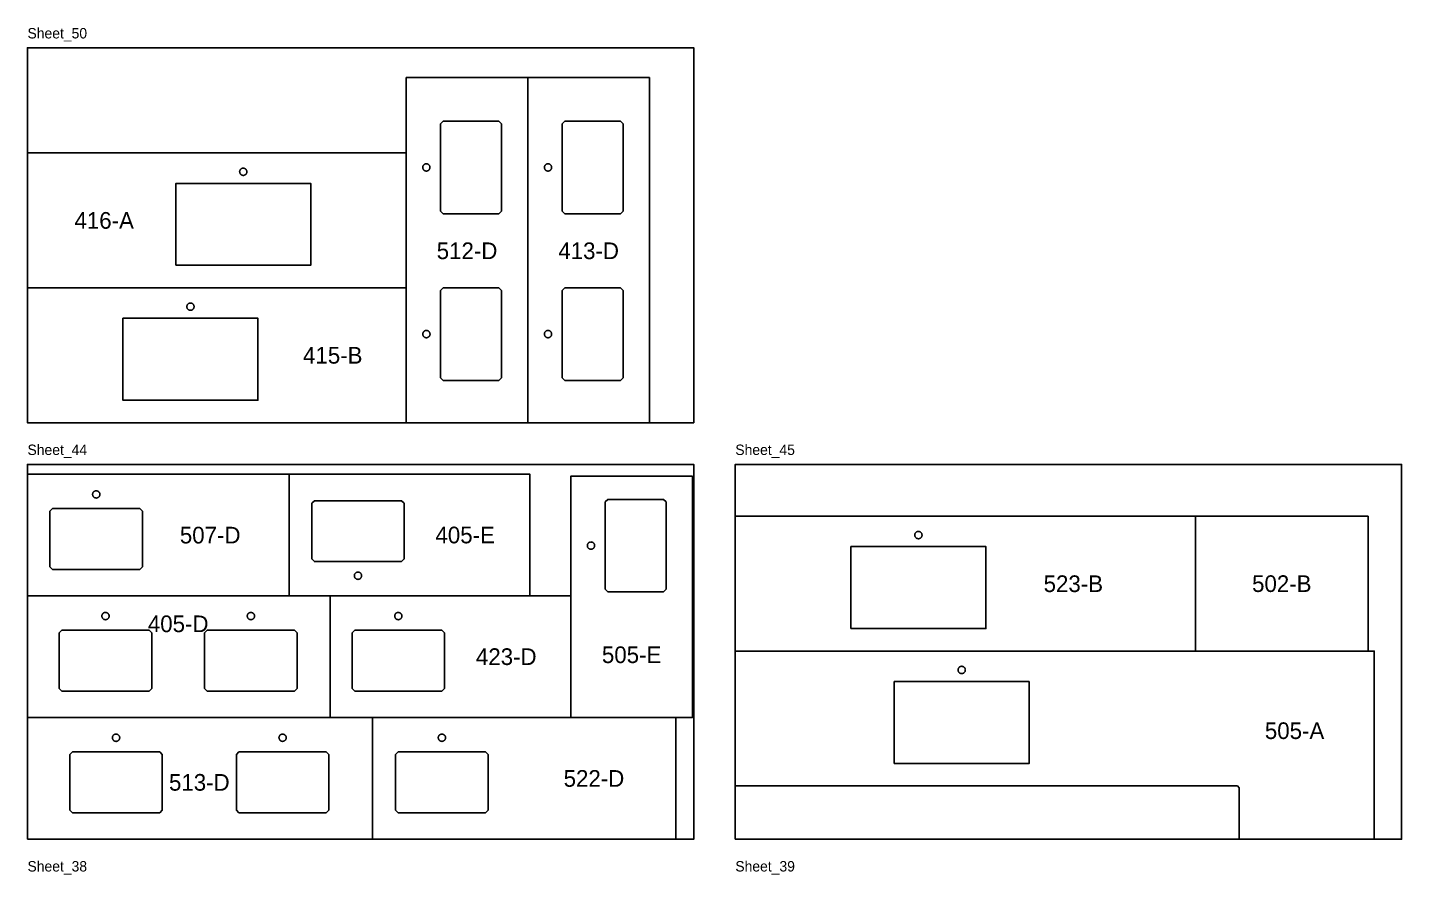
# Model space of a CAD drawing. Header units: millimetres. Extents: x 0 to 20200, y 0 to 17898.
# Drawn here: x 3400 to 10000, y 13831 to 17898 of the extents above; entities that cross this region are included whole.
import ezdxf
from ezdxf.enums import TextEntityAlignment as Align

# ---------------------------------------------------------------- set-up
doc = ezdxf.new("R2010")
doc.units = ezdxf.units.MM
doc.layers.add('NESTED_RESULT', color=7, linetype='Continuous')

msp = doc.modelspace()

# ---------------------------------------------------------------- linework, layer by layer
at = {"layer": 'NESTED_RESULT', "color": 1}
for points in [[(3400, 16000), (6600, 16000), (6600, 17800), (3400, 17800), (3400, 16000)], [(3400, 14000), (6600, 14000), (6600, 15800), (3400, 15800), (3400, 14000)], [(6800, 14000), (10000, 14000), (10000, 15800), (6800, 15800), (6800, 14000)]]:
    msp.add_lwpolyline(points, dxfattribs=at)
at = {"layer": 'NESTED_RESULT'}
for points in [[(5803.5, 16000), (5219.3, 16000), (5219.3, 17657.35), (5803.5, 17657.35), (5803.5, 16000)], [(6387.7, 16000), (5803.5, 16000), (5803.5, 17657.35), (6387.7, 17657.35), (6387.7, 16000)], [(5384.11314, 17016), (5384.11314, 17435.1), (5396.81314, 17447.8), (5663.51314, 17447.8), (5676.21314, 17435.1), (5676.21314, 17016), (5663.51314, 17003.3), (5396.81314, 17003.3), (5384.11314, 17016)], [(5968.6, 17016), (5968.6, 17435.1), (5981.3, 17447.8), (6248, 17447.8), (6260.7, 17435.1), (6260.7, 17016), (6248, 17003.3), (5981.3, 17003.3), (5968.6, 17016)], [(5219.275, 16647.7), (3400, 16647.7), (3400, 17295.4), (5219.275, 17295.4), (5219.275, 16647.7)], [(5315.85064, 17243.0125), (5314.11193, 17242.92572), (5312.39051, 17242.66626), (5310.70347, 17242.23669), (5309.06759, 17241.64128), (5307.49913, 17240.88594), (5306.01366, 17239.97819), (5304.62596, 17238.92705), (5303.34981, 17237.74296), (5302.1979, 17236.43769), (5301.18168, 17235.02421), (5300.31125, 17233.51658), (5299.59525, 17231.92977), (5299.04081, 17230.27955), (5298.65343, 17228.58233), (5298.43696, 17226.85497), (5298.39356, 17225.11465), (5298.52366, 17223.37865), (5298.82596, 17221.66423), (5299.29746, 17219.98843), (5299.93347, 17218.3679), (5300.72767, 17216.81875), (5301.67217, 17215.35638), (5302.75758, 17213.99531), (5303.97312, 17212.74908), (5305.3067, 17211.63007), (5306.74507, 17210.64941), (5308.27394, 17209.81683), (5309.87811, 17209.14062), (5311.54164, 17208.62749), (5313.24799, 17208.28254), (5314.9802, 17208.10921), (5316.72107, 17208.10921), (5318.45329, 17208.28254), (5320.15964, 17208.62749), (5321.82316, 17209.14062), (5323.42733, 17209.81683), (5324.9562, 17210.64941), (5326.39457, 17211.63007), (5327.72815, 17212.74908), (5328.94369, 17213.99531), (5330.0291, 17215.35638), (5330.9736, 17216.81875), (5331.76781, 17218.3679), (5332.40382, 17219.98843), (5332.87531, 17221.66423), (5333.17761, 17223.37865), (5333.30771, 17225.11465), (5333.26431, 17226.85497), (5333.04784, 17228.58233), (5332.66046, 17230.27955), (5332.10602, 17231.92977), (5331.39002, 17233.51658), (5330.51959, 17235.02421), (5329.50337, 17236.43769), (5328.35146, 17237.74296), (5327.07531, 17238.92705), (5325.68761, 17239.97819), (5324.20215, 17240.88594), (5322.63368, 17241.64128), (5320.9978, 17242.23669), (5319.31076, 17242.66626), (5317.58934, 17242.92572), (5315.85064, 17243.0125)], [(5900.3375, 17243.0125), (5898.5988, 17242.92572), (5896.87737, 17242.66626), (5895.19034, 17242.23669), (5893.55446, 17241.64128), (5891.98599, 17240.88594), (5890.50052, 17239.97819), (5889.11282, 17238.92705), (5887.83668, 17237.74296), (5886.68477, 17236.43769), (5885.66855, 17235.02421), (5884.79811, 17233.51658), (5884.08212, 17231.92977), (5883.52767, 17230.27955), (5883.14029, 17228.58233), (5882.92383, 17226.85497), (5882.88043, 17225.11465), (5883.01052, 17223.37865), (5883.31282, 17221.66423), (5883.78432, 17219.98843), (5884.42033, 17218.3679), (5885.21453, 17216.81875), (5886.15903, 17215.35638), (5887.24445, 17213.99531), (5888.45998, 17212.74908), (5889.79357, 17211.63007), (5891.23194, 17210.64941), (5892.76081, 17209.81683), (5894.36497, 17209.14062), (5896.0285, 17208.62749), (5897.73485, 17208.28254), (5899.46707, 17208.10921), (5901.20793, 17208.10921), (5902.94015, 17208.28254), (5904.6465, 17208.62749), (5906.31003, 17209.14062), (5907.91419, 17209.81683), (5909.44306, 17210.64941), (5910.88143, 17211.63007), (5912.21502, 17212.74908), (5913.43055, 17213.99531), (5914.51597, 17215.35638), (5915.46047, 17216.81875), (5916.25467, 17218.3679), (5916.89068, 17219.98843), (5917.36218, 17221.66423), (5917.66448, 17223.37865), (5917.79457, 17225.11465), (5917.75117, 17226.85497), (5917.53471, 17228.58233), (5917.14733, 17230.27955), (5916.59288, 17231.92977), (5915.87689, 17233.51658), (5915.00645, 17235.02421), (5913.99023, 17236.43769), (5912.83832, 17237.74296), (5911.56218, 17238.92705), (5910.17448, 17239.97819), (5908.68901, 17240.88594), (5907.12054, 17241.64128), (5905.48466, 17242.23669), (5903.79763, 17242.66626), (5902.0762, 17242.92572), (5900.3375, 17243.0125)], [(4454.0995, 17204.9125), (4454.01272, 17206.6512), (4453.75326, 17208.37263), (4453.32369, 17210.05966), (4452.72828, 17211.69554), (4451.97294, 17213.26401), (4451.06519, 17214.74948), (4450.01405, 17216.13718), (4448.82996, 17217.41332), (4447.52469, 17218.56523), (4446.11121, 17219.58145), (4444.60358, 17220.45189), (4443.01677, 17221.16788), (4441.36655, 17221.72233), (4439.66933, 17222.10971), (4437.94197, 17222.32617), (4436.20165, 17222.36957), (4434.46565, 17222.23948), (4432.75123, 17221.93718), (4431.07543, 17221.46568), (4429.4549, 17220.82967), (4427.90575, 17220.03547), (4426.44338, 17219.09097), (4425.08231, 17218.00555), (4423.83608, 17216.79002), (4422.71707, 17215.45643), (4421.73641, 17214.01806), (4420.90383, 17212.48919), (4420.22762, 17210.88503), (4419.71449, 17209.2215), (4419.36954, 17207.51515), (4419.19621, 17205.78293), (4419.19621, 17204.04207), (4419.36954, 17202.30985), (4419.71449, 17200.6035), (4420.22762, 17198.93997), (4420.90383, 17197.33581), (4421.73641, 17195.80694), (4422.71707, 17194.36857), (4423.83608, 17193.03498), (4425.08231, 17191.81945), (4426.44338, 17190.73403), (4427.90575, 17189.78953), (4429.4549, 17188.99533), (4431.07543, 17188.35932), (4432.75123, 17187.88782), (4434.46565, 17187.58552), (4436.20165, 17187.45543), (4437.94197, 17187.49883), (4439.66933, 17187.71529), (4441.36655, 17188.10267), (4443.01677, 17188.65712), (4444.60358, 17189.37311), (4446.11121, 17190.24355), (4447.52469, 17191.25977), (4448.82996, 17192.41168), (4450.01405, 17193.68782), (4451.06519, 17195.07552), (4451.97294, 17196.56099), (4452.72828, 17198.12946), (4453.32369, 17199.76534), (4453.75326, 17201.45237), (4454.01272, 17203.1738), (4454.0995, 17204.9125)], [(4112.787, 16755.65), (4112.787, 17149.35), (4760.487, 17149.35), (4760.487, 16755.65), (4112.787, 16755.65)], [(5219.275, 16000), (3400, 16000), (3400, 16647.7), (5219.275, 16647.7), (5219.275, 16000)], [(5384.4, 16215.9), (5384.4, 16635), (5397.1, 16647.7), (5663.8, 16647.7), (5676.5, 16635), (5676.5, 16215.9), (5663.8, 16203.2), (5397.1, 16203.2), (5384.4, 16215.9)], [(5968.6, 16215.9), (5968.6, 16635), (5981.3, 16647.7), (6248, 16647.7), (6260.7, 16635), (6260.7, 16215.9), (6248, 16203.2), (5981.3, 16203.2), (5968.6, 16215.9)], [(4200.1005, 16557.2125), (4200.01372, 16558.9512), (4199.75426, 16560.67263), (4199.32469, 16562.35966), (4198.72928, 16563.99554), (4197.97394, 16565.56401), (4197.06619, 16567.04948), (4196.01505, 16568.43718), (4194.83096, 16569.71332), (4193.52569, 16570.86523), (4192.11221, 16571.88145), (4190.60458, 16572.75189), (4189.01777, 16573.46788), (4187.36755, 16574.02233), (4185.67033, 16574.40971), (4183.94297, 16574.62617), (4182.20265, 16574.66957), (4180.46665, 16574.53948), (4178.75223, 16574.23718), (4177.07643, 16573.76568), (4175.4559, 16573.12967), (4173.90675, 16572.33547), (4172.44438, 16571.39097), (4171.08331, 16570.30555), (4169.83708, 16569.09002), (4168.71807, 16567.75643), (4167.73741, 16566.31806), (4166.90483, 16564.78919), (4166.22862, 16563.18503), (4165.71549, 16561.5215), (4165.37054, 16559.81515), (4165.19721, 16558.08293), (4165.19721, 16556.34207), (4165.37054, 16554.60985), (4165.71549, 16552.9035), (4166.22862, 16551.23997), (4166.90483, 16549.63581), (4167.73741, 16548.10694), (4168.71807, 16546.66857), (4169.83708, 16545.33498), (4171.08331, 16544.11945), (4172.44438, 16543.03403), (4173.90675, 16542.08953), (4175.4559, 16541.29533), (4177.07643, 16540.65932), (4178.75223, 16540.18782), (4180.46665, 16539.88552), (4182.20265, 16539.75543), (4183.94297, 16539.79883), (4185.67033, 16540.01529), (4187.36755, 16540.40267), (4189.01777, 16540.95712), (4190.60458, 16541.67311), (4192.11221, 16542.54355), (4193.52569, 16543.55977), (4194.83096, 16544.71168), (4196.01505, 16545.98782), (4197.06619, 16547.37552), (4197.97394, 16548.86099), (4198.72928, 16550.42946), (4199.32469, 16552.06534), (4199.75426, 16553.75237), (4200.01372, 16555.4738), (4200.1005, 16557.2125)], [(3858.788, 16501.65), (4506.488, 16501.65), (4506.488, 16107.95), (3858.788, 16107.95), (3858.788, 16501.65)], [(5316.1375, 16442.9125), (5314.3988, 16442.82572), (5312.67737, 16442.56626), (5310.99034, 16442.13669), (5309.35446, 16441.54128), (5307.78599, 16440.78594), (5306.30052, 16439.87819), (5304.91282, 16438.82705), (5303.63668, 16437.64296), (5302.48477, 16436.33769), (5301.46855, 16434.92421), (5300.59811, 16433.41658), (5299.88212, 16431.82977), (5299.32767, 16430.17955), (5298.94029, 16428.48233), (5298.72383, 16426.75497), (5298.68043, 16425.01465), (5298.81052, 16423.27865), (5299.11282, 16421.56423), (5299.58432, 16419.88843), (5300.22033, 16418.2679), (5301.01453, 16416.71875), (5301.95903, 16415.25638), (5303.04445, 16413.89531), (5304.25998, 16412.64908), (5305.59357, 16411.53007), (5307.03194, 16410.54941), (5308.56081, 16409.71683), (5310.16497, 16409.04062), (5311.8285, 16408.52749), (5313.53485, 16408.18254), (5315.26707, 16408.00921), (5317.00793, 16408.00921), (5318.74015, 16408.18254), (5320.4465, 16408.52749), (5322.11003, 16409.04062), (5323.71419, 16409.71683), (5325.24306, 16410.54941), (5326.68143, 16411.53007), (5328.01502, 16412.64908), (5329.23055, 16413.89531), (5330.31597, 16415.25638), (5331.26047, 16416.71875), (5332.05467, 16418.2679), (5332.69068, 16419.88843), (5333.16218, 16421.56423), (5333.46448, 16423.27865), (5333.59457, 16425.01465), (5333.55117, 16426.75497), (5333.33471, 16428.48233), (5332.94733, 16430.17955), (5332.39288, 16431.82977), (5331.67689, 16433.41658), (5330.80645, 16434.92421), (5329.79023, 16436.33769), (5328.63832, 16437.64296), (5327.36218, 16438.82705), (5325.97448, 16439.87819), (5324.48901, 16440.78594), (5322.92054, 16441.54128), (5321.28466, 16442.13669), (5319.59763, 16442.56626), (5317.8762, 16442.82572), (5316.1375, 16442.9125)], [(5900.3375, 16442.9125), (5898.5988, 16442.82572), (5896.87737, 16442.56626), (5895.19034, 16442.13669), (5893.55446, 16441.54128), (5891.98599, 16440.78594), (5890.50052, 16439.87819), (5889.11282, 16438.82705), (5887.83668, 16437.64296), (5886.68477, 16436.33769), (5885.66855, 16434.92421), (5884.79811, 16433.41658), (5884.08212, 16431.82977), (5883.52767, 16430.17955), (5883.14029, 16428.48233), (5882.92383, 16426.75497), (5882.88043, 16425.01465), (5883.01052, 16423.27865), (5883.31282, 16421.56423), (5883.78432, 16419.88843), (5884.42033, 16418.2679), (5885.21453, 16416.71875), (5886.15903, 16415.25638), (5887.24445, 16413.89531), (5888.45998, 16412.64908), (5889.79357, 16411.53007), (5891.23194, 16410.54941), (5892.76081, 16409.71683), (5894.36497, 16409.04062), (5896.0285, 16408.52749), (5897.73485, 16408.18254), (5899.46707, 16408.00921), (5901.20793, 16408.00921), (5902.94015, 16408.18254), (5904.6465, 16408.52749), (5906.31003, 16409.04062), (5907.91419, 16409.71683), (5909.44306, 16410.54941), (5910.88143, 16411.53007), (5912.21502, 16412.64908), (5913.43055, 16413.89531), (5914.51597, 16415.25638), (5915.46047, 16416.71875), (5916.25467, 16418.2679), (5916.89068, 16419.88843), (5917.36218, 16421.56423), (5917.66448, 16423.27865), (5917.79457, 16425.01465), (5917.75117, 16426.75497), (5917.53471, 16428.48233), (5917.14733, 16430.17955), (5916.59288, 16431.82977), (5915.87689, 16433.41658), (5915.00645, 16434.92421), (5913.99023, 16436.33769), (5912.83832, 16437.64296), (5911.56218, 16438.82705), (5910.17448, 16439.87819), (5908.68901, 16440.78594), (5907.12054, 16441.54128), (5905.48466, 16442.13669), (5903.79763, 16442.56626), (5902.0762, 16442.82572), (5900.3375, 16442.9125)], [(3400, 15168.4), (3400, 15752.6), (4657.3, 15752.6), (4657.3, 15168.4), (3400, 15168.4)], [(4657.3, 15752.6), (5813, 15752.6), (5813, 15168.4), (4657.3, 15168.4), (4657.3, 15752.6)], [(6594.05, 15743.075), (6594.05, 14584.2), (6009.85, 14584.2), (6009.85, 15743.075), (6594.05, 15743.075)], [(3747.6625, 15655.7625), (3747.57572, 15657.5012), (3747.31626, 15659.22263), (3746.88669, 15660.90966), (3746.29128, 15662.54554), (3745.53594, 15664.11401), (3744.62819, 15665.59948), (3743.57705, 15666.98718), (3742.39296, 15668.26332), (3741.08769, 15669.41523), (3739.67421, 15670.43145), (3738.16658, 15671.30189), (3736.57977, 15672.01788), (3734.92955, 15672.57233), (3733.23233, 15672.95971), (3731.50497, 15673.17617), (3729.76465, 15673.21957), (3728.02865, 15673.08948), (3726.31423, 15672.78718), (3724.63843, 15672.31568), (3723.0179, 15671.67967), (3721.46875, 15670.88547), (3720.00638, 15669.94097), (3718.64531, 15668.85555), (3717.39908, 15667.64002), (3716.28007, 15666.30643), (3715.29941, 15664.86806), (3714.46683, 15663.33919), (3713.79062, 15661.73503), (3713.27749, 15660.0715), (3712.93254, 15658.36515), (3712.75921, 15656.63293), (3712.75921, 15654.89207), (3712.93254, 15653.15985), (3713.27749, 15651.4535), (3713.79062, 15649.78997), (3714.46683, 15648.18581), (3715.29941, 15646.65694), (3716.28007, 15645.21857), (3717.39908, 15643.88498), (3718.64531, 15642.66945), (3720.00638, 15641.58403), (3721.46875, 15640.63953), (3723.0179, 15639.84533), (3724.63843, 15639.20932), (3726.31423, 15638.73782), (3728.02865, 15638.43552), (3729.76465, 15638.30543), (3731.50497, 15638.34883), (3733.23233, 15638.56529), (3734.92955, 15638.95267), (3736.57977, 15639.50712), (3738.16658, 15640.22311), (3739.67421, 15641.09355), (3741.08769, 15642.10977), (3742.39296, 15643.26168), (3743.57705, 15644.53782), (3744.62819, 15645.92552), (3745.53594, 15647.41099), (3746.29128, 15648.97946), (3746.88669, 15650.61534), (3747.31626, 15652.30237), (3747.57572, 15654.0238), (3747.6625, 15655.7625)], [(3520.65, 15587.5), (3939.75, 15587.5), (3952.45, 15574.8), (3952.45, 15308.1), (3939.75, 15295.4), (3520.65, 15295.4), (3507.95, 15308.1), (3507.95, 15574.8), (3520.65, 15587.5)], [(5197.05, 15333.5), (4777.95, 15333.5), (4765.25, 15346.2), (4765.25, 15612.9), (4777.95, 15625.6), (5197.05, 15625.6), (5209.75, 15612.9), (5209.75, 15346.2), (5197.05, 15333.5)], [(6174.95, 15200.15), (6174.95, 15619.25), (6187.65, 15631.95), (6454.35, 15631.95), (6467.05, 15619.25), (6467.05, 15200.15), (6454.35, 15187.45), (6187.65, 15187.45), (6174.95, 15200.15)], [(6800, 14903.2875), (9009.8, 14903.2875), (9009.8, 15550.9875), (6800, 15550.9875), (6800, 14903.2875)], [(9840.0625, 15550.9875), (9009.8, 15550.9875), (9009.8, 14903.2875), (9840.0625, 14903.2875), (9840.0625, 15550.9875)], [(7696.9375, 15460.5), (7696.85072, 15462.2387), (7696.59126, 15463.96013), (7696.16169, 15465.64716), (7695.56628, 15467.28304), (7694.81094, 15468.85151), (7693.90319, 15470.33698), (7692.85205, 15471.72468), (7691.66796, 15473.00082), (7690.36269, 15474.15273), (7688.94921, 15475.16895), (7687.44158, 15476.03939), (7685.85477, 15476.75538), (7684.20455, 15477.30983), (7682.50733, 15477.69721), (7680.77997, 15477.91367), (7679.03965, 15477.95707), (7677.30365, 15477.82698), (7675.58923, 15477.52468), (7673.91343, 15477.05318), (7672.2929, 15476.41717), (7670.74375, 15475.62297), (7669.28138, 15474.67847), (7667.92031, 15473.59305), (7666.67408, 15472.37752), (7665.55507, 15471.04393), (7664.57441, 15469.60556), (7663.74183, 15468.07669), (7663.06562, 15466.47253), (7662.55249, 15464.809), (7662.20754, 15463.10265), (7662.03421, 15461.37043), (7662.03421, 15459.62957), (7662.20754, 15457.89735), (7662.55249, 15456.191), (7663.06562, 15454.52747), (7663.74183, 15452.92331), (7664.57441, 15451.39444), (7665.55507, 15449.95607), (7666.67408, 15448.62248), (7667.92031, 15447.40695), (7669.28138, 15446.32153), (7670.74375, 15445.37703), (7672.2929, 15444.58283), (7673.91343, 15443.94682), (7675.58923, 15443.47532), (7677.30365, 15443.17302), (7679.03965, 15443.04293), (7680.77997, 15443.08633), (7682.50733, 15443.30279), (7684.20455, 15443.69017), (7685.85477, 15444.24462), (7687.44158, 15444.96061), (7688.94921, 15445.83105), (7690.36269, 15446.84727), (7691.66796, 15447.99918), (7692.85205, 15449.27532), (7693.90319, 15450.66302), (7694.81094, 15452.14849), (7695.56628, 15453.71696), (7696.16169, 15455.35284), (7696.59126, 15457.03987), (7696.85072, 15458.7613), (7696.9375, 15460.5)], [(6106.6875, 15427.1625), (6104.9488, 15427.07572), (6103.22737, 15426.81626), (6101.54034, 15426.38669), (6099.90446, 15425.79128), (6098.33599, 15425.03594), (6096.85052, 15424.12819), (6095.46282, 15423.07705), (6094.18668, 15421.89296), (6093.03477, 15420.58769), (6092.01855, 15419.17421), (6091.14811, 15417.66658), (6090.43212, 15416.07977), (6089.87767, 15414.42955), (6089.49029, 15412.73233), (6089.27383, 15411.00497), (6089.23043, 15409.26465), (6089.36052, 15407.52865), (6089.66282, 15405.81423), (6090.13432, 15404.13843), (6090.77033, 15402.5179), (6091.56453, 15400.96875), (6092.50903, 15399.50638), (6093.59445, 15398.14531), (6094.80998, 15396.89908), (6096.14357, 15395.78007), (6097.58194, 15394.79941), (6099.11081, 15393.96683), (6100.71497, 15393.29062), (6102.3785, 15392.77749), (6104.08485, 15392.43254), (6105.81707, 15392.25921), (6107.55793, 15392.25921), (6109.29015, 15392.43254), (6110.9965, 15392.77749), (6112.66003, 15393.29062), (6114.26419, 15393.96683), (6115.79306, 15394.79941), (6117.23143, 15395.78007), (6118.56502, 15396.89908), (6119.78055, 15398.14531), (6120.86597, 15399.50638), (6121.81047, 15400.96875), (6122.60467, 15402.5179), (6123.24068, 15404.13843), (6123.71218, 15405.81423), (6124.01448, 15407.52865), (6124.14457, 15409.26465), (6124.10117, 15411.00497), (6123.88471, 15412.73233), (6123.49733, 15414.42955), (6122.94288, 15416.07977), (6122.22689, 15417.66658), (6121.35645, 15419.17421), (6120.34023, 15420.58769), (6119.18832, 15421.89296), (6117.91218, 15423.07705), (6116.52448, 15424.12819), (6115.03901, 15425.03594), (6113.47054, 15425.79128), (6111.83466, 15426.38669), (6110.14763, 15426.81626), (6108.4262, 15427.07572), (6106.6875, 15427.1625)], [(7355.625, 15011.2375), (7355.625, 15404.9375), (8003.325, 15404.9375), (8003.325, 15011.2375), (7355.625, 15011.2375)], [(4970.0375, 15265.2375), (4970.12428, 15263.4988), (4970.38374, 15261.77737), (4970.81331, 15260.09034), (4971.40872, 15258.45446), (4972.16406, 15256.88599), (4973.07181, 15255.40052), (4974.12295, 15254.01282), (4975.30704, 15252.73668), (4976.61231, 15251.58477), (4978.02579, 15250.56855), (4979.53342, 15249.69811), (4981.12023, 15248.98212), (4982.77045, 15248.42767), (4984.46767, 15248.04029), (4986.19503, 15247.82383), (4987.93535, 15247.78043), (4989.67135, 15247.91052), (4991.38577, 15248.21282), (4993.06157, 15248.68432), (4994.6821, 15249.32033), (4996.23125, 15250.11453), (4997.69362, 15251.05903), (4999.05469, 15252.14445), (5000.30092, 15253.35998), (5001.41993, 15254.69357), (5002.40059, 15256.13194), (5003.23317, 15257.66081), (5003.90938, 15259.26497), (5004.42251, 15260.9285), (5004.76746, 15262.63485), (5004.94079, 15264.36707), (5004.94079, 15266.10793), (5004.76746, 15267.84015), (5004.42251, 15269.5465), (5003.90938, 15271.21003), (5003.23317, 15272.81419), (5002.40059, 15274.34306), (5001.41993, 15275.78143), (5000.30092, 15277.11502), (4999.05469, 15278.33055), (4997.69362, 15279.41597), (4996.23125, 15280.36047), (4994.6821, 15281.15467), (4993.06157, 15281.79068), (4991.38577, 15282.26218), (4989.67135, 15282.56448), (4987.93535, 15282.69457), (4986.19503, 15282.65117), (4984.46767, 15282.43471), (4982.77045, 15282.04733), (4981.12023, 15281.49288), (4979.53342, 15280.77689), (4978.02579, 15279.90645), (4976.61231, 15278.89023), (4975.30704, 15277.73832), (4974.12295, 15276.46218), (4973.07181, 15275.07448), (4972.16406, 15273.58901), (4971.40872, 15272.02054), (4970.81331, 15270.38466), (4970.38374, 15268.69763), (4970.12428, 15266.9762), (4970.0375, 15265.2375)], [(3400, 14584.2), (3400, 15168.4), (4854.15, 15168.4), (4854.15, 14584.2), (3400, 14584.2)], [(4854.15, 14584.2), (4854.15, 15168.4), (6009.85, 15168.4), (6009.85, 14584.2), (4854.15, 14584.2)], [(3792.1125, 15071.5625), (3792.02572, 15073.3012), (3791.76626, 15075.02263), (3791.33669, 15076.70966), (3790.74128, 15078.34554), (3789.98594, 15079.91401), (3789.07819, 15081.39948), (3788.02705, 15082.78718), (3786.84296, 15084.06332), (3785.53769, 15085.21523), (3784.12421, 15086.23145), (3782.61658, 15087.10189), (3781.02977, 15087.81788), (3779.37955, 15088.37233), (3777.68233, 15088.75971), (3775.95497, 15088.97617), (3774.21465, 15089.01957), (3772.47865, 15088.88948), (3770.76423, 15088.58718), (3769.08843, 15088.11568), (3767.4679, 15087.47967), (3765.91875, 15086.68547), (3764.45638, 15085.74097), (3763.09531, 15084.65555), (3761.84908, 15083.44002), (3760.73007, 15082.10643), (3759.74941, 15080.66806), (3758.91683, 15079.13919), (3758.24062, 15077.53503), (3757.72749, 15075.8715), (3757.38254, 15074.16515), (3757.20921, 15072.43293), (3757.20921, 15070.69207), (3757.38254, 15068.95985), (3757.72749, 15067.2535), (3758.24062, 15065.58997), (3758.91683, 15063.98581), (3759.74941, 15062.45694), (3760.73007, 15061.01857), (3761.84908, 15059.68498), (3763.09531, 15058.46945), (3764.45638, 15057.38403), (3765.91875, 15056.43953), (3767.4679, 15055.64533), (3769.08843, 15055.00932), (3770.76423, 15054.53782), (3772.47865, 15054.23552), (3774.21465, 15054.10543), (3775.95497, 15054.14883), (3777.68233, 15054.36529), (3779.37955, 15054.75267), (3781.02977, 15055.30712), (3782.61658, 15056.02311), (3784.12421, 15056.89355), (3785.53769, 15057.90977), (3786.84296, 15059.06168), (3788.02705, 15060.33782), (3789.07819, 15061.72552), (3789.98594, 15063.21099), (3790.74128, 15064.77946), (3791.33669, 15066.41534), (3791.76626, 15068.10237), (3792.02572, 15069.8238), (3792.1125, 15071.5625)], [(4490.6125, 15071.5625), (4490.52572, 15073.3012), (4490.26626, 15075.02263), (4489.83669, 15076.70966), (4489.24128, 15078.34554), (4488.48594, 15079.91401), (4487.57819, 15081.39948), (4486.52705, 15082.78718), (4485.34296, 15084.06332), (4484.03769, 15085.21523), (4482.62421, 15086.23145), (4481.11658, 15087.10189), (4479.52977, 15087.81788), (4477.87955, 15088.37233), (4476.18233, 15088.75971), (4474.45497, 15088.97617), (4472.71465, 15089.01957), (4470.97865, 15088.88948), (4469.26423, 15088.58718), (4467.58843, 15088.11568), (4465.9679, 15087.47967), (4464.41875, 15086.68547), (4462.95638, 15085.74097), (4461.59531, 15084.65555), (4460.34908, 15083.44002), (4459.23007, 15082.10643), (4458.24941, 15080.66806), (4457.41683, 15079.13919), (4456.74062, 15077.53503), (4456.22749, 15075.8715), (4455.88254, 15074.16515), (4455.70921, 15072.43293), (4455.70921, 15070.69207), (4455.88254, 15068.95985), (4456.22749, 15067.2535), (4456.74062, 15065.58997), (4457.41683, 15063.98581), (4458.24941, 15062.45694), (4459.23007, 15061.01857), (4460.34908, 15059.68498), (4461.59531, 15058.46945), (4462.95638, 15057.38403), (4464.41875, 15056.43953), (4465.9679, 15055.64533), (4467.58843, 15055.00932), (4469.26423, 15054.53782), (4470.97865, 15054.23552), (4472.71465, 15054.10543), (4474.45497, 15054.14883), (4476.18233, 15054.36529), (4477.87955, 15054.75267), (4479.52977, 15055.30712), (4481.11658, 15056.02311), (4482.62421, 15056.89355), (4484.03769, 15057.90977), (4485.34296, 15059.06168), (4486.52705, 15060.33782), (4487.57819, 15061.72552), (4488.48594, 15063.21099), (4489.24128, 15064.77946), (4489.83669, 15066.41534), (4490.26626, 15068.10237), (4490.52572, 15069.8238), (4490.6125, 15071.5625)], [(5198.6375, 15071.5625), (5198.55072, 15073.3012), (5198.29126, 15075.02263), (5197.86169, 15076.70966), (5197.26628, 15078.34554), (5196.51094, 15079.91401), (5195.60319, 15081.39948), (5194.55205, 15082.78718), (5193.36796, 15084.06332), (5192.06269, 15085.21523), (5190.64921, 15086.23145), (5189.14158, 15087.10189), (5187.55477, 15087.81788), (5185.90455, 15088.37233), (5184.20733, 15088.75971), (5182.47997, 15088.97617), (5180.73965, 15089.01957), (5179.00365, 15088.88948), (5177.28923, 15088.58718), (5175.61343, 15088.11568), (5173.9929, 15087.47967), (5172.44375, 15086.68547), (5170.98138, 15085.74097), (5169.62031, 15084.65555), (5168.37408, 15083.44002), (5167.25507, 15082.10643), (5166.27441, 15080.66806), (5165.44183, 15079.13919), (5164.76562, 15077.53503), (5164.25249, 15075.8715), (5163.90754, 15074.16515), (5163.73421, 15072.43293), (5163.73421, 15070.69207), (5163.90754, 15068.95985), (5164.25249, 15067.2535), (5164.76562, 15065.58997), (5165.44183, 15063.98581), (5166.27441, 15062.45694), (5167.25507, 15061.01857), (5168.37408, 15059.68498), (5169.62031, 15058.46945), (5170.98138, 15057.38403), (5172.44375, 15056.43953), (5173.9929, 15055.64533), (5175.61343, 15055.00932), (5177.28923, 15054.53782), (5179.00365, 15054.23552), (5180.73965, 15054.10543), (5182.47997, 15054.14883), (5184.20733, 15054.36529), (5185.90455, 15054.75267), (5187.55477, 15055.30712), (5189.14158, 15056.02311), (5190.64921, 15056.89355), (5192.06269, 15057.90977), (5193.36796, 15059.06168), (5194.55205, 15060.33782), (5195.60319, 15061.72552), (5196.51094, 15063.21099), (5197.26628, 15064.77946), (5197.86169, 15066.41534), (5198.29126, 15068.10237), (5198.55072, 15069.8238), (5198.6375, 15071.5625)], [(3565.1, 15003.3), (3984.2, 15003.3), (3996.9, 14990.6), (3996.9, 14723.9), (3984.2, 14711.2), (3565.1, 14711.2), (3552.4, 14723.9), (3552.4, 14990.6), (3565.1, 15003.3)], [(4263.6, 15003.3), (4682.7, 15003.3), (4695.4, 14990.6), (4695.4, 14723.9), (4682.7, 14711.2), (4263.6, 14711.2), (4250.9, 14723.9), (4250.9, 14990.6), (4263.6, 15003.3)], [(4971.625, 15003.3), (5390.725, 15003.3), (5403.425, 14990.6), (5403.425, 14723.9), (5390.725, 14711.2), (4971.625, 14711.2), (4958.925, 14723.9), (4958.925, 14990.6), (4971.625, 15003.3)], [(9220.9375, 14000), (9220.9375, 14246.0625), (9211.4125, 14255.5875), (6800, 14255.5875), (6800, 14903.2875), (9868.6375, 14903.2875), (9868.6375, 14000), (9220.9375, 14000)], [(7904.9, 14812.8), (7904.81322, 14814.5387), (7904.55376, 14816.26013), (7904.12419, 14817.94716), (7903.52878, 14819.58304), (7902.77344, 14821.15151), (7901.86569, 14822.63698), (7900.81455, 14824.02468), (7899.63046, 14825.30082), (7898.32519, 14826.45273), (7896.91171, 14827.46895), (7895.40408, 14828.33939), (7893.81727, 14829.05538), (7892.16705, 14829.60983), (7890.46983, 14829.99721), (7888.74247, 14830.21367), (7887.00215, 14830.25707), (7885.26615, 14830.12698), (7883.55173, 14829.82468), (7881.87593, 14829.35318), (7880.2554, 14828.71717), (7878.70625, 14827.92297), (7877.24388, 14826.97847), (7875.88281, 14825.89305), (7874.63658, 14824.67752), (7873.51757, 14823.34393), (7872.53691, 14821.90556), (7871.70433, 14820.37669), (7871.02812, 14818.77253), (7870.51499, 14817.109), (7870.17004, 14815.40265), (7869.99671, 14813.67043), (7869.99671, 14811.92957), (7870.17004, 14810.19735), (7870.51499, 14808.491), (7871.02812, 14806.82747), (7871.70433, 14805.22331), (7872.53691, 14803.69444), (7873.51757, 14802.25607), (7874.63658, 14800.92248), (7875.88281, 14799.70695), (7877.24388, 14798.62153), (7878.70625, 14797.67703), (7880.2554, 14796.88283), (7881.87593, 14796.24682), (7883.55173, 14795.77532), (7885.26615, 14795.47302), (7887.00215, 14795.34293), (7888.74247, 14795.38633), (7890.46983, 14795.60279), (7892.16705, 14795.99017), (7893.81727, 14796.54462), (7895.40408, 14797.26061), (7896.91171, 14798.13105), (7898.32519, 14799.14727), (7899.63046, 14800.29918), (7900.81455, 14801.57532), (7901.86569, 14802.96302), (7902.77344, 14804.44849), (7903.52878, 14806.01696), (7904.12419, 14807.65284), (7904.55376, 14809.33987), (7904.81322, 14811.0613), (7904.9, 14812.8)], [(7563.5875, 14363.5375), (7563.5875, 14757.2375), (8211.2875, 14757.2375), (8211.2875, 14363.5375), (7563.5875, 14363.5375)], [(3400, 14000), (3400, 14584.2), (5057.35, 14584.2), (5057.35, 14000), (3400, 14000)], [(5057.35, 14000), (6514.675, 14000), (6514.675, 14584.2), (5057.35, 14584.2), (5057.35, 14000)], [(3842.9125, 14487.3625), (3842.82572, 14489.1012), (3842.56626, 14490.82263), (3842.13669, 14492.50966), (3841.54128, 14494.14554), (3840.78594, 14495.71401), (3839.87819, 14497.19948), (3838.82705, 14498.58718), (3837.64296, 14499.86332), (3836.33769, 14501.01523), (3834.92421, 14502.03145), (3833.41658, 14502.90189), (3831.82977, 14503.61788), (3830.17955, 14504.17233), (3828.48233, 14504.55971), (3826.75497, 14504.77617), (3825.01465, 14504.81957), (3823.27865, 14504.68948), (3821.56423, 14504.38718), (3819.88843, 14503.91568), (3818.2679, 14503.27967), (3816.71875, 14502.48547), (3815.25638, 14501.54097), (3813.89531, 14500.45555), (3812.64908, 14499.24002), (3811.53007, 14497.90643), (3810.54941, 14496.46806), (3809.71683, 14494.93919), (3809.04062, 14493.33503), (3808.52749, 14491.6715), (3808.18254, 14489.96515), (3808.00921, 14488.23293), (3808.00921, 14486.49207), (3808.18254, 14484.75985), (3808.52749, 14483.0535), (3809.04062, 14481.38997), (3809.71683, 14479.78581), (3810.54941, 14478.25694), (3811.53007, 14476.81857), (3812.64908, 14475.48498), (3813.89531, 14474.26945), (3815.25638, 14473.18403), (3816.71875, 14472.23953), (3818.2679, 14471.44533), (3819.88843, 14470.80932), (3821.56423, 14470.33782), (3823.27865, 14470.03552), (3825.01465, 14469.90543), (3826.75497, 14469.94883), (3828.48233, 14470.16529), (3830.17955, 14470.55267), (3831.82977, 14471.10712), (3833.41658, 14471.82311), (3834.92421, 14472.69355), (3836.33769, 14473.70977), (3837.64296, 14474.86168), (3838.82705, 14476.13782), (3839.87819, 14477.52552), (3840.78594, 14479.01099), (3841.54128, 14480.57946), (3842.13669, 14482.21534), (3842.56626, 14483.90237), (3842.82572, 14485.6238), (3842.9125, 14487.3625)], [(4643.0125, 14487.3625), (4642.92572, 14489.1012), (4642.66626, 14490.82263), (4642.23669, 14492.50966), (4641.64128, 14494.14554), (4640.88594, 14495.71401), (4639.97819, 14497.19948), (4638.92705, 14498.58718), (4637.74296, 14499.86332), (4636.43769, 14501.01523), (4635.02421, 14502.03145), (4633.51658, 14502.90189), (4631.92977, 14503.61788), (4630.27955, 14504.17233), (4628.58233, 14504.55971), (4626.85497, 14504.77617), (4625.11465, 14504.81957), (4623.37865, 14504.68948), (4621.66423, 14504.38718), (4619.98843, 14503.91568), (4618.3679, 14503.27967), (4616.81875, 14502.48547), (4615.35638, 14501.54097), (4613.99531, 14500.45555), (4612.74908, 14499.24002), (4611.63007, 14497.90643), (4610.64941, 14496.46806), (4609.81683, 14494.93919), (4609.14062, 14493.33503), (4608.62749, 14491.6715), (4608.28254, 14489.96515), (4608.10921, 14488.23293), (4608.10921, 14486.49207), (4608.28254, 14484.75985), (4608.62749, 14483.0535), (4609.14062, 14481.38997), (4609.81683, 14479.78581), (4610.64941, 14478.25694), (4611.63007, 14476.81857), (4612.74908, 14475.48498), (4613.99531, 14474.26945), (4615.35638, 14473.18403), (4616.81875, 14472.23953), (4618.3679, 14471.44533), (4619.98843, 14470.80932), (4621.66423, 14470.33782), (4623.37865, 14470.03552), (4625.11465, 14469.90543), (4626.85497, 14469.94883), (4628.58233, 14470.16529), (4630.27955, 14470.55267), (4631.92977, 14471.10712), (4633.51658, 14471.82311), (4635.02421, 14472.69355), (4636.43769, 14473.70977), (4637.74296, 14474.86168), (4638.92705, 14476.13782), (4639.97819, 14477.52552), (4640.88594, 14479.01099), (4641.64128, 14480.57946), (4642.23669, 14482.21534), (4642.66626, 14483.90237), (4642.92572, 14485.6238), (4643.0125, 14487.3625)], [(5408.1875, 14487.3625), (5408.10072, 14489.1012), (5407.84126, 14490.82263), (5407.41169, 14492.50966), (5406.81628, 14494.14554), (5406.06094, 14495.71401), (5405.15319, 14497.19948), (5404.10205, 14498.58718), (5402.91796, 14499.86332), (5401.61269, 14501.01523), (5400.19921, 14502.03145), (5398.69158, 14502.90189), (5397.10477, 14503.61788), (5395.45455, 14504.17233), (5393.75733, 14504.55971), (5392.02997, 14504.77617), (5390.28965, 14504.81957), (5388.55365, 14504.68948), (5386.83923, 14504.38718), (5385.16343, 14503.91568), (5383.5429, 14503.27967), (5381.99375, 14502.48547), (5380.53138, 14501.54097), (5379.17031, 14500.45555), (5377.92408, 14499.24002), (5376.80507, 14497.90643), (5375.82441, 14496.46806), (5374.99183, 14494.93919), (5374.31562, 14493.33503), (5373.80249, 14491.6715), (5373.45754, 14489.96515), (5373.28421, 14488.23293), (5373.28421, 14486.49207), (5373.45754, 14484.75985), (5373.80249, 14483.0535), (5374.31562, 14481.38997), (5374.99183, 14479.78581), (5375.82441, 14478.25694), (5376.80507, 14476.81857), (5377.92408, 14475.48498), (5379.17031, 14474.26945), (5380.53138, 14473.18403), (5381.99375, 14472.23953), (5383.5429, 14471.44533), (5385.16343, 14470.80932), (5386.83923, 14470.33782), (5388.55365, 14470.03552), (5390.28965, 14469.90543), (5392.02997, 14469.94883), (5393.75733, 14470.16529), (5395.45455, 14470.55267), (5397.10477, 14471.10712), (5398.69158, 14471.82311), (5400.19921, 14472.69355), (5401.61269, 14473.70977), (5402.91796, 14474.86168), (5404.10205, 14476.13782), (5405.15319, 14477.52552), (5406.06094, 14479.01099), (5406.81628, 14480.57946), (5407.41169, 14482.21534), (5407.84126, 14483.90237), (5408.10072, 14485.6238), (5408.1875, 14487.3625)], [(3615.9, 14419.1), (4035, 14419.1), (4047.7, 14406.4), (4047.7, 14139.7), (4035, 14127), (3615.9, 14127), (3603.2, 14139.7), (3603.2, 14406.4), (3615.9, 14419.1)], [(4416, 14419.1), (4835.1, 14419.1), (4847.8, 14406.4), (4847.8, 14139.7), (4835.1, 14127), (4416, 14127), (4403.3, 14139.7), (4403.3, 14406.4), (4416, 14419.1)], [(5181.175, 14419.1), (5600.275, 14419.1), (5612.975, 14406.4), (5612.975, 14139.7), (5600.275, 14127), (5181.175, 14127), (5168.475, 14139.7), (5168.475, 14406.4), (5181.175, 14419.1)]]:
    msp.add_lwpolyline(points, dxfattribs=at)

# ---------------------------------------------------------------- texts
at = {"layer": 'NESTED_RESULT', "color": 1}
for s, p in [('Sheet_50', (3400, 17830)), ('Sheet_44', (3400, 15830)), ('Sheet_45', (6800, 15830)), ('Sheet_38', (3400, 13830)), ('Sheet_39', (6800, 13830))]:
    msp.add_text(s, height=50, dxfattribs=at).set_placement(p, align=Align.BOTTOM_LEFT)
at = {"layer": 'NESTED_RESULT'}
for s, p in [('416-A', (3768.42984, 16971.32792)), ('512-D', (5511.4, 16825.5)), ('413-D', (6095.6, 16825.5)), ('415-B', (4866.39073, 16323.62792)), ('507-D', (4277.59294, 15460.19304)), ('405-E', (5502.34919, 15460.78215)), ('523-B', (8423.63113, 15226.86775)), ('502-B', (9424.93125, 15227.1375)), ('405-D', (4123.87985, 15034.2826)), ('423-D', (5699.7635, 14876.58215)), ('505-E', (6301.95, 14885.825)), ('505-A', (9486.36888, 14521.13011)), ('522-D', (6120.99089, 14291.9221)), ('513-D', (4225.5, 14273.05))]:
    msp.add_text(s, height=80, dxfattribs=at).set_placement(p, align=Align.MIDDLE_CENTER)

doc.saveas('drawing.dxf')
